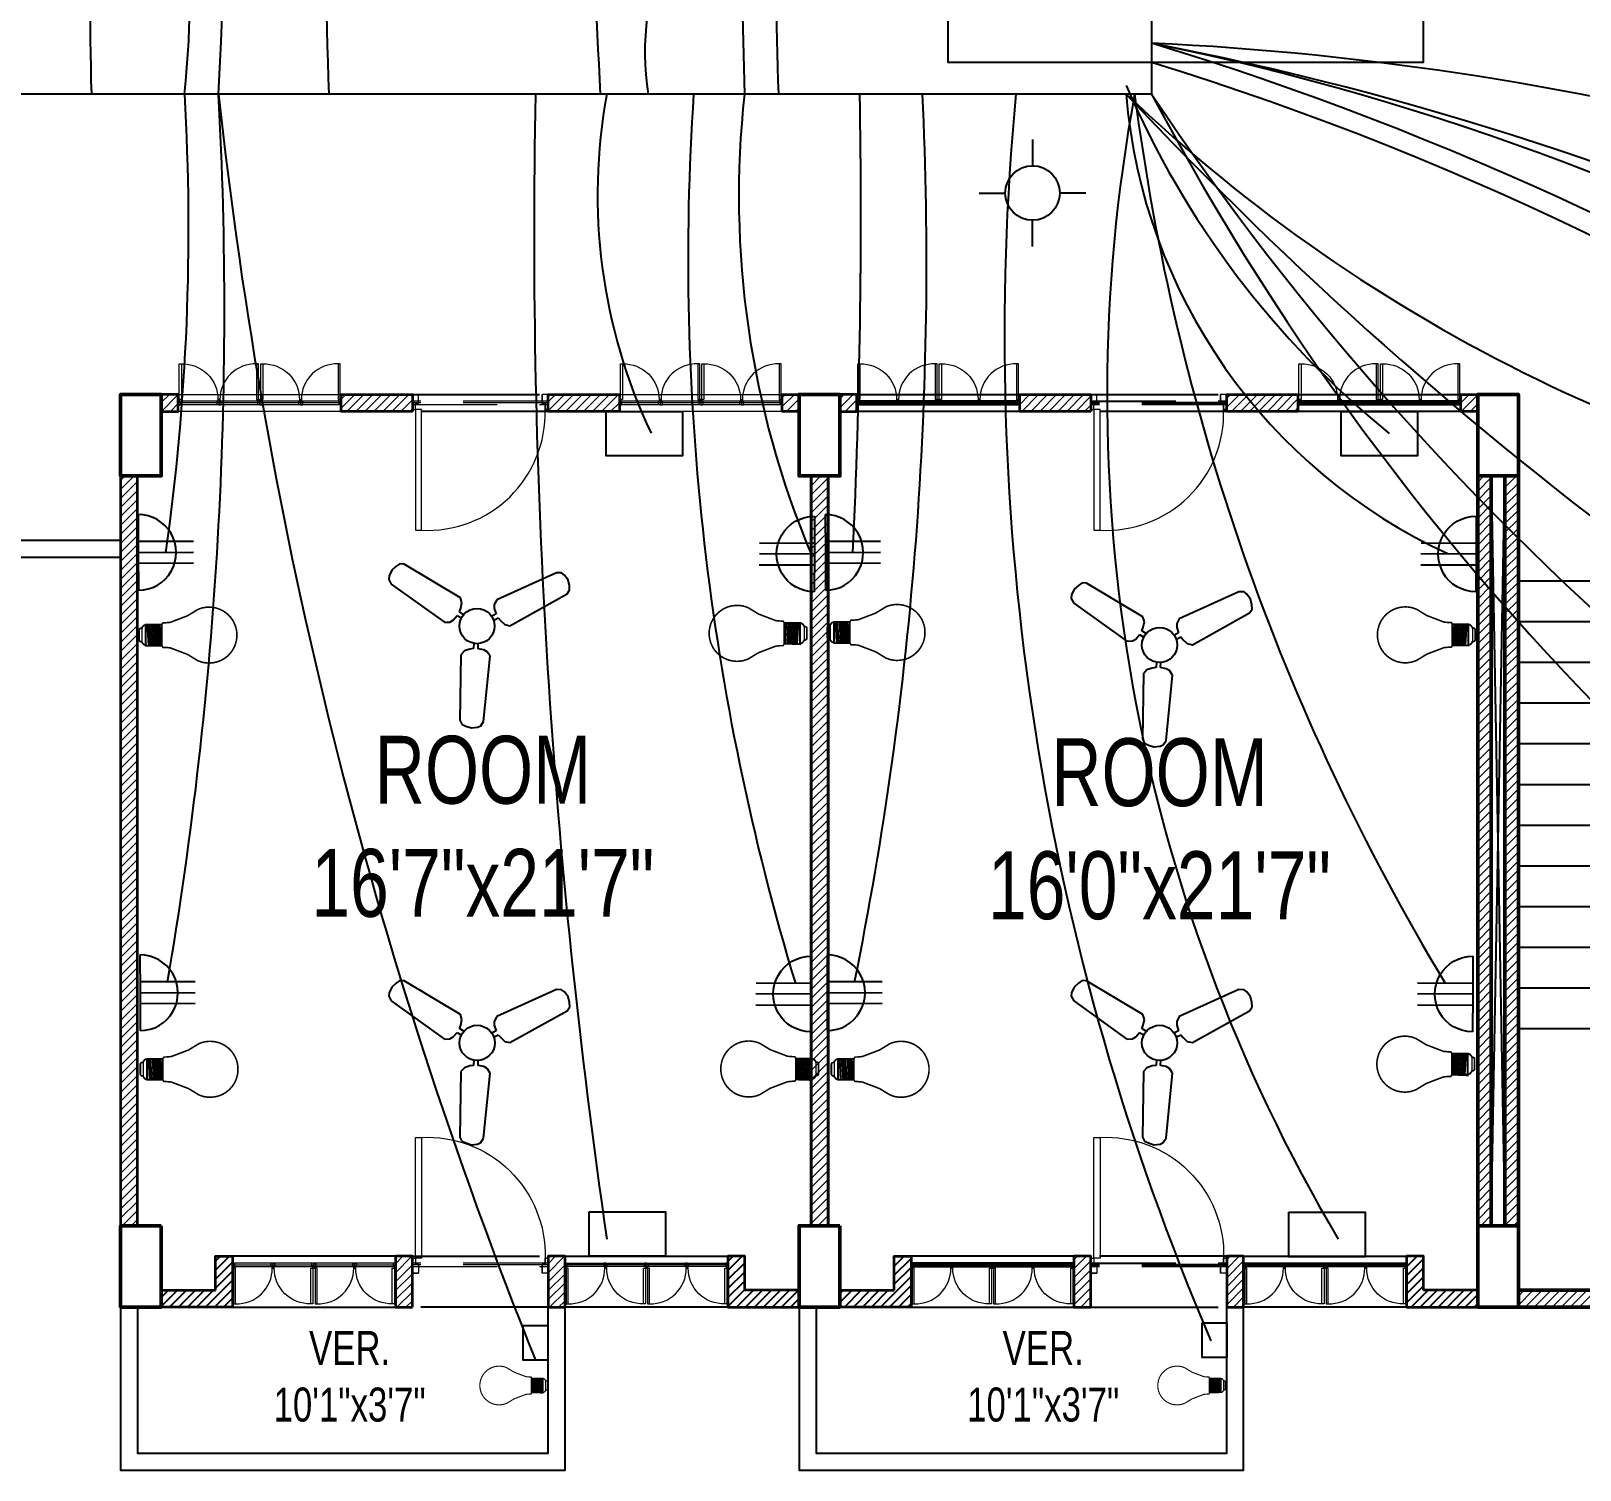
# Model space of a CAD drawing. Extents: x 0 to 3898, y 0 to 2053.
# Drawn here: x 2112.2 to 2568.8, y 272 to 696.1 of the extents above; entities that cross this region are included whole.
import ezdxf

# ---------------------------------------------------------------- set-up
doc = ezdxf.new("R2010")
doc.units = 0
doc.header["$LTSCALE"] = 10
doc.linetypes.add('DASHED2', pattern=[0.375, 0.25, -0.125])
for name, color, linetype, lineweight in [('A-TEXT', 7, 'Continuous', 5), ('ar-DOOR-WOOD', 44, 'Continuous', 0), ('Main Wall', 250, 'Continuous', 13), ('WALL_SEC_', 170, 'Continuous', 25)]:
    doc.layers.add(name, color=color, linetype=linetype, lineweight=lineweight)
for name, color, linetype in [('BOX', 7, 'Continuous'), ('e conduit sdb to swicth', 160, 'Continuous'), ('liveline', 1, 'Continuous')]:
    doc.layers.add(name, color=color, linetype=linetype)
doc.layers.add('hatch brick', color=32, linetype='Continuous', lineweight=0, transparency=0.4)
doc.styles.add('SIMPLE', font='romantic.ttf')
pattern_1 = [(45, (0, 0), (-1.325825, 1.325825), [])]
pattern_2 = [(45, (-53784.5333, -18367.9633), (-1.325825215, 1.325825215), [])]
pattern_3 = [(45, (-53853.5333, -18369.9633), (-1.325825215, 1.325825215), [])]
pattern_4 = [(45, (-53868.0333, -18369.9633), (-1.325825215, 1.325825215), [])]
pattern_5 = [(45, (-53852.322, -18369.9633), (-1.325825215, 1.325825215), [])]
pattern_6 = [(45, (-53858.5333, -18621.9633), (-1.325825215, 1.325825215), [])]
pattern_7 = [(45, (-53739.5333, -18367.9633), (-1.325825215, 1.325825215), [])]

# ---------------------------------------------------------------- blocks, each defined once
blk = doc.blocks.new('stair final')
for points in [[(82, 124), (82, -90), (-70, -90), (-70, 124)], [(-37.5, 124), (-37.5, -49), (49.5, -49), (49.5, 122.75)], [(17, 100), (49.5, 124), (82, 100)], [(24.2, 100), (49.5, 124)], [(49.5, 124), (75, 100)], [(82, -8), (82, -90)]]:
    blk.add_lwpolyline(points)
blk.add_lwpolyline([(-5, 126), (17, 126), (17, -10), (-5, -10)], close=True)
blk.add_circle((-37.5, 124), 2.49)
at = {"layer": 'BOX', "ltscale": 2000}
for p, q in [((-5, 124), (-70, 124)), ((-5, 112), (-70, 112)), ((-5, 100), (-70, 100)), ((-5, 88), (-70, 88)), ((-5, 76), (-70, 76)), ((-5, 64), (-70, 64)), ((-5, 52), (-70, 52)), ((-5, 40), (-70, 40)), ((-5, 28), (-70, 28)), ((-5, 16), (-70, 16)), ((-5, 4), (-70, 4)), ((-5, -8), (-70, -8)), ((0, -8), (-3, -8)), ((15, -8), (12, -8))]:
    blk.add_line(p, q, dxfattribs=at)
at = {"layer": 'BOX', "linetype": 'DASHED2', "ltscale": 20}
for p, q in [((82, 124), (17, 124)), ((82, 112), (17, 112)), ((82, 100), (17, 100)), ((82, 88), (17, 88)), ((82, 76), (17, 76)), ((82, 64), (17, 64)), ((82, 52), (17, 52)), ((82, 40), (17, 40)), ((82, 28), (17, 28)), ((82, 16), (17, 16)), ((82, 4), (17, 4)), ((82, -8), (17, -8))]:
    blk.add_line(p, q, dxfattribs=at)
at = {"layer": 'BOX', "ltscale": 2000}
for points in [[(17, 124), (17, -10), (-5, -10), (-5, 124)], [(-3, 124), (15, 124)]]:
    blk.add_lwpolyline(points, dxfattribs=at)
blk.add_lwpolyline([(15, 124), (15, -8), (-3, -8), (-3, 124)], close=True, dxfattribs=at)
blk = doc.blocks.new('toilet stair block final')
at = {"layer": 'hatch brick'}
h = blk.add_hatch(dxfattribs=at)
h.set_pattern_fill('ANSI31', color=256, scale=15)
h.set_pattern_definition(pattern_1)
h.paths.add_polyline_path([(-233, 175.18), (-233, -45.82), (-229, -45.82), (-229, 175.18)])
h = blk.add_hatch(dxfattribs=at)
h.set_pattern_fill('ANSI31', color=256, scale=15)
h.set_pattern_definition([(45, (7, 0), (-1.325825, 1.325825), [])])
h.paths.add_polyline_path([(-225, 175.18), (-225, -45.82), (-221, -45.82), (-221, 175.18)])
h = blk.add_hatch(dxfattribs=at)
h.set_pattern_fill('ANSI31', color=256, scale=15)
h.set_pattern_definition(pattern_1)
h.paths.add_polyline_path([(-193, -64.82), (-193, -54.82), (-198, -54.82), (-198, -64.82), (-221, -64.82), (-221, -69.82), (-193, -69.82)])
for points in [[(-229, 175.18), (-225, -45.82)], [(-229, -45.82), (-225, 175.18)]]:
    blk.add_lwpolyline(points)
at = {"color": 0, "lineweight": 50}
blk.add_lwpolyline([(-193, -64.82), (-193, -54.82), (-198, -54.82), (-198, -64.82), (-221, -64.82), (-221, -69.82), (-193, -69.82)], close=True, dxfattribs=at)
at = {"layer": 'Main Wall', "color": 1, "lineweight": 50}
for points in [[(-233, 175.18), (-221, 175.18), (-221, 199.18), (-233, 199.18), (-233, 175.18)], [(-233, -69.82), (-221, -69.82), (-221, -45.82), (-233, -45.82), (-233, -69.82)]]:
    blk.add_lwpolyline(points, dxfattribs=at)
at = {"layer": 'Main Wall', "color": 0, "lineweight": 50}
for points in [[(-233, 175.18), (-233, -45.82), (-229, -45.82), (-229, 175.18)], [(-225, 175.18), (-225, -45.82), (-221, -45.82), (-221, 175.18)]]:
    blk.add_lwpolyline(points, close=True, dxfattribs=at)
blk.add_blockref('stair final', (-151, 20.18))
blk = doc.blocks.new('DOOR_45')
at = {"layer": 'ar-DOOR-WOOD'}
for p, q in [((-11008.75, 15426.44), (-11008.75, 15424.44)), ((-10968.75, 15426.44), (-11008.75, 15426.44)), ((-11008.75, 15424.44), (-10968.75, 15424.44)), ((-10968.75, 15427.44), (-10963.75, 15427.44)), ((-10968.75, 15427.44), (-10968.75, 15426.44)), ((-10968.75, 15424.44), (-10968.75, 15426.44)), ((-10968.75, 15426.44), (-10966.75, 15426.44)), ((-10966.75, 15426.44), (-10966.75, 15425.44)), ((-10966.75, 15425.44), (-10963.75, 15425.44)), ((-10963.75, 15427.44), (-10963.75, 15425.44)), ((-10968.75, 15382.44), (-10968.75, 15383.44)), ((-10968.75, 15383.44), (-10966.75, 15383.44)), ((-10966.75, 15384.44), (-10963.75, 15384.44)), ((-10966.75, 15383.44), (-10966.75, 15384.44)), ((-10963.75, 15382.44), (-10963.75, 15384.44)), ((-10968.75, 15382.44), (-10963.75, 15382.44))]:
    blk.add_line(p, q, dxfattribs=at)
for points in [[(-10968.75, 15426.44), (-11008.75, 15426.44), (-11008.75, 15424.44), (-10968.75, 15424.44)], [(-10963.75, 15427.44), (-10968.75, 15427.44), (-10968.75, 15426.44), (-10966.75, 15426.44), (-10966.75, 15425.44), (-10963.75, 15425.44)], [(-10968.75, 15383.44), (-10968.75, 15382.44), (-10963.75, 15382.44), (-10963.75, 15384.44), (-10966.75, 15384.44), (-10966.75, 15383.44)]]:
    blk.add_lwpolyline(points, close=True, dxfattribs=at)
blk.add_arc((-10969.89, 15422.35), 38.92, 176.9083, 271.677, dxfattribs=at)
blk = doc.blocks.new('DOOR_40')
at = {"layer": 'ar-DOOR-WOOD'}
for p, q in [((-11029.1, 15421.4), (-11064.1, 15421.4)), ((-11064.1, 15421.4), (-11064.1, 15419.4)), ((-11064.1, 15419.4), (-11029.1, 15419.4)), ((-11029.1, 15422.4), (-11024.1, 15422.4)), ((-11029.1, 15422.4), (-11029.1, 15421.4)), ((-11029.1, 15419.4), (-11029.1, 15421.4)), ((-11029.1, 15421.4), (-11027.1, 15421.4)), ((-11027.1, 15421.4), (-11027.1, 15420.4)), ((-11027.1, 15420.4), (-11024.1, 15420.4)), ((-11024.1, 15422.4), (-11024.1, 15420.4)), ((-11029.1, 15383.4), (-11027.1, 15383.4)), ((-11029.1, 15382.4), (-11029.1, 15383.4)), ((-11029.1, 15382.4), (-11024.1, 15382.4)), ((-11027.1, 15383.4), (-11027.1, 15384.4)), ((-11027.1, 15384.4), (-11024.1, 15384.4)), ((-11024.1, 15382.4), (-11024.1, 15384.4))]:
    blk.add_line(p, q, dxfattribs=at)
blk.add_arc((-11029.4, 15418.2), 34.8, 178.03, 270.3561, dxfattribs=at)
blk = doc.blocks.new('LED')
for p, q in [((-11.6, -7.7), (11.7, -7.7)), ((-11.6, -11), (11.7, -9.6)), ((-11.6, -13.3), (11.7, -11.8)), ((-11.5, -15.5), (11.8, -14.1)), ((-11.3, -17.8), (11.9, -16.3)), ((-12.1, -25.6), (11.9, -25.6)), ((-11.2, -20), (12.1, -18.6)), ((-11.2, -22.2), (12.1, -20.8)), ((-11.2, -24.5), (12.1, -23.1))]:
    blk.add_line(p, q)
at = {"lineweight": 9}
blk.add_line((7.8, -3.1), (-7.8, -3.1), dxfattribs=at)
for points, const_width in [([(5.3, 0), (5.4, 0), (5.7, 0), (6.1, -0.1), (6.6, -0.3), (7, -0.6), (7.2, -0.9), (7.4, -1.2), (7.5, -1.5), (7.7, -2), (7.7, -2.5), (7.8, -3.1), (7.7, -2.5), (7.7, -2), (7.5, -1.5), (7.4, -1.2), (7.2, -0.9), (7, -0.6), (6.6, -0.3), (6.1, -0.1), (5.7, 0), (5.4, 0), (5.3, 0), (-5.3, 0), (-5.4, 0), (-5.5, 0), (-5.8, 0), (-6.1, -0.1), (-6.4, -0.2), (-6.7, -0.5), (-7, -0.7), (-7.3, -1.1), (-7.6, -1.7), (-7.7, -2.3), (-7.8, -3.1), (-7.8, -3.1), (-7.9, -3.2), (-8.1, -3.2), (-8.3, -3.3), (-8.9, -3.6), (-9.6, -4.1), (-10.3, -4.7), (-11, -5.4), (-11.2, -5.9), (-11.4, -6.4), (-11.6, -7), (-11.6, -7.7), (-12.2, -7.7), (-12.1, -26)], 2), ([(-5.3, 0), (-5.4, 0), (-5.5, 0), (-5.8, 0), (-6.1, -0.1), (-6.4, -0.2), (-6.7, -0.5), (-7, -0.7), (-7.3, -1.1), (-7.6, -1.7), (-7.7, -2.3), (-7.8, -3.1)], 1), ([(11.9, -26.1), (11.9, -7.7), (11.7, -7.7), (11.6, -7), (11.4, -6.4), (11.2, -5.9), (11, -5.4), (10.3, -4.7), (9.6, -4.1), (8.9, -3.6), (8.3, -3.3), (7.9, -3.2), (7.8, -3.1), (7.8, -3.1)], 2), ([(-0.1, -111.1), (-0.2, -111.1), (-1, -111.1), (-1.8, -111.1), (-2.6, -111.1), (-3.4, -111), (-4.2, -110.9), (-5, -110.8), (-5.8, -110.6), (-6.6, -110.5), (-7.4, -110.3), (-8.1, -110.1), (-8.9, -109.9), (-9.6, -109.7), (-10.4, -109.5), (-11.1, -109.2), (-11.8, -108.9), (-12.5, -108.7), (-13.2, -108.3), (-13.9, -108), (-14.6, -107.7), (-15.3, -107.3), (-16, -106.9), (-16.6, -106.6), (-17.3, -106.2), (-17.9, -105.7), (-18.5, -105.3), (-19.2, -104.8), (-19.8, -104.4), (-20.4, -103.9), (-20.9, -103.4), (-21.5, -102.9), (-22.1, -102.4), (-22.6, -101.9), (-23.1, -101.3), (-23.7, -100.8), (-24.2, -100.2), (-24.6, -99.6), (-25.1, -99), (-25.6, -98.4), (-26, -97.8), (-26.5, -97.2), (-26.9, -96.5), (-27.3, -95.9), (-27.7, -95.2), (-28.1, -94.6), (-28.4, -93.9), (-28.8, -93.2), (-29.1, -92.5), (-29.4, -91.8), (-29.7, -91.1), (-30, -90.4), (-30.2, -89.6), (-30.5, -88.9), (-30.7, -88.1), (-30.9, -87.4), (-31.1, -86.6), (-31.2, -85.9), (-31.4, -85.1), (-31.5, -84.3), (-31.6, -83.5), (-31.7, -82.7), (-31.8, -81.9), (-31.8, -81.1), (-31.9, -80.3), (-31.9, -79.5), (-31.9, -78.2), (-31.8, -77), (-31.7, -75.8), (-31.5, -74.6), (-31.3, -73.4), (-31.1, -72.2), (-30.8, -71.1), (-30.4, -69.9), (-30, -68.8), (-29.6, -67.7), (-29.2, -66.6), (-22.1, -55), (-14.6, -35.3), (-14.1, -29.7), (-14.1, -27.1), (-12.1, -25.6)], 1.8), ([(-0.1, -111.1), (0, -111.1), (0.8, -111.1), (1.6, -111.1), (2.5, -111.1), (3.3, -111), (4, -110.9), (4.8, -110.8), (5.6, -110.6), (6.4, -110.5), (7.2, -110.3), (7.9, -110.1), (8.7, -109.9), (9.4, -109.7), (10.2, -109.5), (10.9, -109.2), (11.6, -108.9), (12.3, -108.7), (13, -108.3), (13.7, -108), (14.4, -107.7), (15.1, -107.3), (15.8, -106.9), (16.4, -106.6), (17.1, -106.2), (17.7, -105.7), (18.3, -105.3), (19, -104.8), (19.6, -104.4), (20.2, -103.9), (20.7, -103.4), (21.3, -102.9), (21.9, -102.4), (22.4, -101.9), (22.9, -101.3), (23.5, -100.8), (24, -100.2), (24.5, -99.6), (24.9, -99), (25.4, -98.4), (25.8, -97.8), (26.3, -97.2), (26.7, -96.5), (27.1, -95.9), (27.5, -95.2), (27.9, -94.6), (28.2, -93.9), (28.6, -93.2), (28.9, -92.5), (29.2, -91.8), (29.5, -91.1), (29.8, -90.4), (30, -89.6), (30.3, -88.9), (30.5, -88.1), (30.7, -87.4), (30.9, -86.6), (31, -85.9), (31.2, -85.1), (31.3, -84.3), (31.4, -83.5), (31.5, -82.7), (31.6, -81.9), (31.6, -81.1), (31.7, -80.3), (31.7, -79.5), (31.7, -78.2), (31.6, -77), (31.5, -75.8), (31.3, -74.6), (31.1, -73.4), (30.9, -72.2), (30.6, -71.1), (30.2, -69.9), (29.9, -68.8), (29.4, -67.7), (29, -66.6), (21.9, -55), (14.4, -35.3), (13.9, -29.7), (13.9, -27.1), (11.9, -25.6)], 1.8)]:
    blk.add_lwpolyline(points, dxfattribs=dict(const_width=const_width))
at = {"color": 7, "lineweight": 20}
blk.add_open_spline([(-9.8, -25.6), (-9.8, -25.6), (9.4, -25.6), (9.4, -25.6)], degree=3, dxfattribs=at)
blk = doc.blocks.new('6')
at = {"color": 7}
for p, q in [((3268.2, -2243.2), (3260.1, -2275.1)), ((3260.1, -2275.1), (3351.4, -2686.9)), ((3285.1, -2227.8), (3268.2, -2243.2)), ((3322, -2211.4), (3285.1, -2227.8)), ((3358.8, -2210.9), (3322, -2211.4)), ((3387.4, -2214.9), (3358.8, -2210.9)), ((3407.5, -2235.6), (3387.4, -2214.9)), ((3532.6, -2638.3), (3407.5, -2235.6)), ((3351.4, -2686.9), (3378.5, -2709.3)), ((3467.6, -2701.4), (3489.2, -2689.8)), ((3489.2, -2689.8), (3518.4, -2668.9)), ((3518.4, -2668.9), (3532.6, -2638.3)), ((3378.5, -2709.3), (3403, -2714.4)), ((3403, -2714.4), (3440.1, -2709.5)), ((3440.1, -2709.5), (3449.6, -2742.4)), ((3476.7, -2735.2), (3467.6, -2701.4)), ((3594.1, -2888.3), (3627.9, -2897.4)), ((3634.6, -2869.5), (3601.3, -2861.3)), ((3649, -2834.9), (3634.6, -2869.5)), ((3665.6, -2816.2), (3649, -2834.9)), ((3698.5, -2804), (3665.6, -2816.2)), ((4100.8, -2930.8), (3698.5, -2804)), ((3290.9, -2913.4), (3004.7, -3223.2)), ((3324.5, -2910.5), (3290.9, -2913.4)), ((3357.2, -2925.3), (3324.5, -2910.5)), ((3378, -2938.2), (3357.2, -2925.3)), ((3402.8, -2913.4), (3378, -2938.2)), ((3398.8, -2958), (3422.6, -2933.2)), ((3421.6, -2987.7), (3398.8, -2958)), ((3429.5, -3011.4), (3421.6, -2987.7)), ((3627.9, -2897.4), (3627.1, -2921.8)), ((3627.1, -2921.8), (3630.6, -2957.5)), ((3630.6, -2957.5), (3650, -2985.2)), ((3650, -2985.2), (4061.4, -3078.2)), ((4124.4, -2953.8), (4100.8, -2930.8)), ((4129.3, -2976.1), (4124.4, -2953.8)), ((4125, -3016.3), (4129.3, -2976.1)), ((3112.6, -3331), (3423.5, -3046)), ((3423.5, -3046), (3429.5, -3011.4)), ((4061.4, -3078.2), (4089.3, -3071.2)), ((4089.3, -3071.2), (4107, -3048.4)), ((4107, -3048.4), (4125, -3016.3)), ((3004.7, -3223.2), (2996.8, -3250.9)), ((2996.8, -3250.9), (3007.7, -3277.6)), ((3007.7, -3277.6), (3026.5, -3309.3)), ((3026.5, -3309.3), (3059.1, -3333)), ((3059.1, -3333), (3080.9, -3339.9)), ((3080.9, -3339.9), (3112.6, -3331))]:
    blk.add_line(p, q, dxfattribs=at)
blk.add_circle((3491.2, -2845.6), 113.2, dxfattribs=at)
blk = doc.blocks.new('3 pin')
at = {"layer": 'WALL_SEC_', "color": 3, "lineweight": 25}
for p, q in [((10035.5, 6358.5), (10035.5, 6351.5)), ((10045.69, 6353.52), (10035.5, 6353.52)), ((10035.5, 6351.5), (10035.5, 6344.5)), ((10035.5, 6351.5), (10045.69, 6351.5)), ((10045.69, 6349.48), (10035.5, 6349.48))]:
    blk.add_line(p, q, dxfattribs=at)
blk.add_arc((10035.5, 6351.5), 7, 270, 90, dxfattribs=at)

msp = doc.modelspace()

# ---------------------------------------------------------------- hatches: boundary and pattern name
h = msp.add_hatch()
h.set_pattern_fill('ANSI31', color=256, scale=15)
h.set_pattern_definition(pattern_3)
h.paths.add_polyline_path([(2166.62, 324.96), (2166.62, 334.96), (2171.62, 334.96), (2171.62, 319.96), (2150.62, 319.96), (2150.62, 324.96), (2150.62, 324.96)])
h = msp.add_hatch()
h.set_pattern_fill('ANSI31', color=256, scale=15)
h.set_pattern_definition(pattern_3)
h.paths.add_polyline_path([(2322.62, 324.96), (2322.62, 334.96), (2317.62, 334.96), (2317.62, 319.96), (2338.62, 319.96), (2338.62, 324.96), (2338.62, 324.96)])
h = msp.add_hatch()
h.set_pattern_fill('ANSI31', color=256, scale=15)
h.set_pattern_definition(pattern_3)
h.paths.add_polyline_path([(2366.62, 324.96), (2366.62, 334.96), (2371.62, 334.96), (2371.62, 319.96), (2350.62, 319.96), (2350.62, 324.96), (2350.62, 324.96)])
h = msp.add_hatch()
h.set_pattern_fill('ANSI31', color=256, scale=15)
h.set_pattern_definition(pattern_3)
h.paths.add_polyline_path([(2522.62, 324.96), (2522.62, 334.96), (2517.62, 334.96), (2517.62, 319.96), (2538.62, 319.96), (2538.62, 324.96), (2538.62, 324.96)])
at = {"layer": 'hatch brick'}
h = msp.add_hatch(dxfattribs=at)
h.set_pattern_fill('ANSI31', color=256, scale=15)
h.set_pattern_definition(pattern_4)
h.paths.add_polyline_path([(2150.62, 583.96), (2155.62, 583.96), (2155.62, 588.96), (2150.62, 588.96)])
h = msp.add_hatch(dxfattribs=at)
h.set_pattern_fill('ANSI31', color=256, scale=15)
h.set_pattern_definition(pattern_6)
h.paths.add_polyline_path([(2224.62, 583.96), (2203.62, 583.96), (2203.62, 588.96), (2224.62, 588.96)])
h = msp.add_hatch(dxfattribs=at)
h.set_pattern_fill('ANSI31', color=256, scale=15)
h.set_pattern_definition(pattern_5)
h.paths.add_polyline_path([(2285.62, 583.96), (2264.62, 583.96), (2264.62, 588.96), (2285.62, 588.96)])
h = msp.add_hatch(dxfattribs=at)
h.set_pattern_fill('ANSI31', color=256, scale=15)
h.set_pattern_definition(pattern_3)
h.paths.add_polyline_path([(2338.62, 583.96), (2333.62, 583.96), (2333.62, 588.96), (2338.62, 588.96)])
h = msp.add_hatch(dxfattribs=at)
h.set_pattern_fill('ANSI31', color=256, scale=15)
h.set_pattern_definition(pattern_4)
h.paths.add_polyline_path([(2350.62, 583.96), (2355.62, 583.96), (2355.62, 588.96), (2350.62, 588.96)])
h = msp.add_hatch(dxfattribs=at)
h.set_pattern_fill('ANSI31', color=256, scale=15)
h.set_pattern_definition(pattern_6)
h.paths.add_polyline_path([(2424.62, 583.96), (2403.62, 583.96), (2403.62, 588.96), (2424.62, 588.96)])
h = msp.add_hatch(dxfattribs=at)
h.set_pattern_fill('ANSI31', color=256, scale=15)
h.set_pattern_definition(pattern_5)
h.paths.add_polyline_path([(2485.62, 583.96), (2464.62, 583.96), (2464.62, 588.96), (2485.62, 588.96)])
h = msp.add_hatch(dxfattribs=at)
h.set_pattern_fill('ANSI31', color=256, scale=15)
h.set_pattern_definition(pattern_3)
h.paths.add_polyline_path([(2538.62, 583.96), (2533.62, 583.96), (2533.62, 588.96), (2538.62, 588.96)])
h = msp.add_hatch(dxfattribs=at)
h.set_pattern_fill('ANSI31', color=256, scale=15)
h.set_pattern_definition([(45, (-53857.0333, -18369.9633), (-1.325825215, 1.325825215), [])])
h.paths.add_polyline_path([(2143.62, 564.96), (2138.62, 564.96), (2138.62, 343.96), (2143.62, 343.96)])
h = msp.add_hatch(dxfattribs=at)
h.set_pattern_fill('ANSI31', color=256, scale=15)
h.set_pattern_definition(pattern_3)
h.paths.add_polyline_path([(2347.12, 564.96), (2342.12, 564.96), (2342.12, 343.96), (2347.12, 343.96)])
h = msp.add_hatch(dxfattribs=at)
h.set_pattern_fill('ANSI31', color=256, scale=15)
h.set_pattern_definition(pattern_3)
h.paths.add_polyline_path([(2342.12, 564.96), (2347.12, 564.96), (2347.12, 343.96), (2342.12, 343.96)])
h = msp.add_hatch(dxfattribs=at)
h.set_pattern_fill('ANSI31', color=256, scale=15)
h.set_pattern_definition(pattern_2)
h.paths.add_polyline_path([(2224.62, 319.96), (2224.62, 334.96), (2224.62, 334.96), (2219.62, 334.96), (2219.62, 319.96)])
h = msp.add_hatch(dxfattribs=at)
h.set_pattern_fill('ANSI31', color=256, scale=15)
h.set_pattern_definition(pattern_7)
h.paths.add_polyline_path([(2269.62, 319.96), (2269.62, 334.96), (2269.62, 334.96), (2264.62, 334.96), (2264.62, 319.96)])
h = msp.add_hatch(dxfattribs=at)
h.set_pattern_fill('ANSI31', color=256, scale=15)
h.set_pattern_definition(pattern_2)
h.paths.add_polyline_path([(2424.62, 319.96), (2424.62, 334.96), (2424.62, 334.96), (2419.62, 334.96), (2419.62, 319.96)])
h = msp.add_hatch(dxfattribs=at)
h.set_pattern_fill('ANSI31', color=256, scale=15)
h.set_pattern_definition(pattern_7)
h.paths.add_polyline_path([(2469.62, 319.96), (2469.62, 334.96), (2469.62, 334.96), (2464.62, 334.96), (2464.62, 319.96)])

# ---------------------------------------------------------------- linework, layer by layer
at = {"color": 30, "true_color": 0xf8991e}
for p, q in [((2407.4, 664.06), (2407.4, 656.37)), ((2391.68, 648.33), (2399.37, 648.33)), ((2423.12, 648.33), (2415.43, 648.33)), ((2407.4, 632.61), (2407.4, 640.3))]:
    msp.add_line(p, q, dxfattribs=at)
at = {"linetype": 'DASHED2', "ltscale": 15}
for points in [[(2224.62, 588.96), (2264.62, 588.96), (2264.62, 583.96), (2224.62, 583.96)], [(2424.62, 588.96), (2464.62, 588.96), (2464.62, 583.96), (2424.62, 583.96)], [(2424.62, 588.96), (2464.62, 588.96), (2464.62, 583.96), (2424.62, 583.96)], [(2224.62, 334.96), (2264.62, 334.96), (2264.62, 319.96), (2224.62, 319.96)], [(2424.62, 319.96), (2464.62, 319.96), (2464.62, 334.96), (2424.62, 334.96)]]:
    msp.add_lwpolyline(points, close=True, dxfattribs=at)
at = {"color": 1, "lineweight": 50}
for points in [[(2350.62, 588.96), (2338.62, 588.96), (2338.62, 564.96), (2350.62, 564.96), (2350.62, 588.96)], [(2550.62, 588.96), (2538.62, 588.96), (2538.62, 564.96), (2550.62, 564.96), (2550.62, 588.96)], [(2350.62, 343.96), (2338.62, 343.96), (2338.62, 319.96), (2350.62, 319.96), (2350.62, 343.96)], [(2550.62, 343.96), (2538.62, 343.96), (2538.62, 319.96), (2550.62, 319.96), (2550.62, 343.96)]]:
    msp.add_lwpolyline(points, dxfattribs=at)
at = {"lineweight": 35}
for points in [[(2350.62, 583.96), (2355.62, 583.96), (2355.62, 588.96), (2350.62, 588.96)], [(2485.62, 583.96), (2464.62, 583.96), (2464.62, 588.96), (2485.62, 588.96)], [(2538.62, 583.96), (2533.62, 583.96), (2533.62, 588.96), (2538.62, 588.96)], [(2347.12, 564.96), (2342.12, 564.96), (2342.12, 343.96), (2347.12, 343.96)], [(2424.62, 319.96), (2424.62, 334.96), (2424.62, 334.96), (2424.62, 334.96), (2419.62, 334.96), (2419.62, 319.96)], [(2469.62, 319.96), (2469.62, 334.96), (2469.62, 334.96), (2469.62, 334.96), (2464.62, 334.96), (2464.62, 319.96)]]:
    msp.add_lwpolyline(points, close=True, dxfattribs=at)
for points in [[(2355.62, 588.96), (2403.62, 588.96), (2403.62, 583.96), (2355.62, 583.96)], [(2485.62, 588.96), (2533.62, 588.96), (2533.62, 583.96), (2485.62, 583.96)], [(1950.62, 540.96), (2138.62, 540.96), (2138.62, 545.96), (1950.62, 545.96)], [(2171.62, 319.96), (2219.62, 319.96), (2219.62, 334.96), (2171.62, 334.96)], [(2317.62, 319.96), (2269.62, 319.96), (2269.62, 334.96), (2317.62, 334.96)], [(2371.62, 319.96), (2419.62, 319.96), (2419.62, 334.96), (2371.62, 334.96)], [(2517.62, 319.96), (2469.62, 319.96), (2469.62, 334.96), (2517.62, 334.96)]]:
    msp.add_lwpolyline(points, close=True)
for points in [[(2424.62, 583.96), (2424.62, 583.96), (2403.62, 583.96), (2403.62, 588.96), (2424.62, 588.96), (2424.62, 583.96)], [(2366.62, 324.96), (2366.62, 334.96), (2371.62, 334.96), (2371.62, 319.96), (2350.62, 319.96), (2350.62, 324.96), (2350.62, 324.96), (2350.62, 324.96), (2366.62, 324.96)], [(2522.62, 324.96), (2522.62, 334.96), (2517.62, 334.96), (2517.62, 319.96), (2538.62, 319.96), (2538.62, 324.96), (2538.62, 324.96), (2538.62, 324.96), (2522.62, 324.96)]]:
    msp.add_lwpolyline(points, dxfattribs=at)
at = {"color": 150}
for points in [[(2355.62, 585.96), (2403.02, 585.96), (2403.02, 586.96), (2355.62, 586.96)], [(2355.62, 585.96), (2403.02, 585.96), (2403.02, 586.46), (2355.62, 586.46)], [(2486.22, 585.96), (2533.02, 585.96), (2533.02, 586.96), (2486.22, 586.96)], [(2486.22, 585.96), (2533.02, 585.96), (2533.02, 586.46), (2486.22, 586.46)], [(2419.62, 332.96), (2372.22, 332.96), (2372.22, 331.96), (2419.62, 331.96)], [(2419.62, 332.96), (2372.22, 332.96), (2372.22, 332.46), (2419.62, 332.46)], [(2469.62, 332.96), (2517.02, 332.96), (2517.02, 331.96), (2469.62, 331.96)], [(2469.62, 332.96), (2517.02, 332.96), (2517.02, 332.46), (2469.62, 332.46)]]:
    msp.add_lwpolyline(points, close=True, dxfattribs=at)
at = {"color": 150, "linetype": 'DASHED2', "ltscale": 10}
for points in [[(2424.62, 586.96), (2464.62, 586.96), (2464.62, 585.96), (2424.62, 585.96)], [(2424.62, 586.96), (2464.62, 586.96), (2464.62, 586.46), (2424.62, 586.46)], [(2424.62, 332.96), (2464.62, 332.96), (2464.62, 331.96), (2424.62, 331.96)], [(2424.62, 332.96), (2464.62, 332.96), (2464.62, 332.46), (2424.62, 332.46)]]:
    msp.add_lwpolyline(points, close=True, dxfattribs=at)
at = {"color": 116, "true_color": 0x136734}
for points in [[(2281.73, 583.96), (2304.24, 583.96), (2304.24, 570.87), (2281.73, 570.87)], [(2498.37, 583.96), (2520.87, 583.96), (2520.87, 570.87), (2498.37, 570.87)], [(2276.75, 348.06), (2299.26, 348.06), (2299.26, 334.97), (2276.75, 334.97)], [(2482.97, 347.91), (2505.48, 347.91), (2505.48, 334.83), (2482.97, 334.83)], [(2457.41, 315.33), (2464.64, 315.33), (2464.64, 305.13), (2457.41, 305.13)], [(2257.3, 314.53), (2264.53, 314.53), (2264.53, 304.33), (2257.3, 304.33)]]:
    msp.add_lwpolyline(points, close=True, dxfattribs=at)
for points in [[(2138.62, 319.96), (2138.62, 271.96), (2269.62, 271.96), (2269.62, 319.96)], [(2143.62, 319.96), (2143.62, 276.96), (2264.62, 276.96), (2264.62, 319.96)], [(2338.62, 319.96), (2338.62, 271.96), (2469.62, 271.96), (2469.62, 319.96)], [(2343.62, 319.96), (2343.62, 276.96), (2464.62, 276.96), (2464.62, 319.96)]]:
    msp.add_lwpolyline(points)
at = {"color": 30, "true_color": 0xf8991e}
msp.add_circle((2407.4, 648.33), 8.03, dxfattribs=at)
at = {"layer": 'e conduit sdb to swicth', "color": 6}
msp.add_lwpolyline([(2382.5, 751.77), (2522.5, 751.77), (2522.5, 686.77), (2382.5, 686.77)], close=True, dxfattribs=at)
at = {"layer": 'liveline'}
for p, q in [((2442.5, 707.5), (2442.5, 677.5)), ((2442.5, 677.5), (1892.5, 677.5))]:
    msp.add_line(p, q, dxfattribs=at)
for centre, radius, start, end in [((3946.88, 742.5), 1748.08, 172.19147, 182.13095), ((3564.93, 751.25), 1287.04, 170.77851, 183.28496), ((4184.21, 358.57), 2123.3, 164.56422, 171.36125), ((1014.64, 740), 1154.55, 356.89686, 9.15688), ((3633.99, 721.25), 1312.22, 171.12342, 181.91063), ((3192.14, 707.5), 1062.56, 174.76466, 181.61789), ((3120.13, 710), 788.3, 173.11823, 182.36285), ((1816.92, 711.25), 342.25, 354.3408, 15.2486), ((2373.25, 690.11), 80.09, 156.1435, 189.0576), ((2400.58, -197.1), 890.59, 62.44989, 87.3021), ((2263.56, -229.91), 939.6, 50.45824, 79.02122), ((2283.26, -86.02), 794.64, 41.88789, 78.44034), ((2158.27, -237.44), 972.41, 40.97589, 73.00463), ((2174.79, -182.82), 909.86, 36.14913, 72.8887), ((1476.75, 637.72), 681.92, 351.96601, 3.34417), ((991.7, 613.75), 1177.53, 350.32471, 3.10344), ((3566.12, 829.34), 1406.84, 186.19612, 201.91216), ((4316.12, 635.99), 2055.63, 178.84305, 188.27894), ((2443.24, 647.75), 164.05, 169.5507, 205.3548), ((3041.24, 628.75), 735.36, 176.19885, 196.86246), ((2593.41, 647.5), 272.57, 173.6809, 202.7876), ((211.43, 642.5), 2145.38, 357.32614, 0.93477), ((1308.76, 627.5), 1067.41, 348.56336, 2.68485), ((3150.27, 606.25), 751.16, 174.55711, 203.22798), ((2917.5, 588.75), 488.14, 169.5246, 210.6366), ((2682.62, 786.67), 269.62, 203.3065, 230.8792), ((2598.18, 690.81), 163.73, 184.6623, 245.3891), ((2766.11, 1025.24), 480.16, 226.4026, 261.7844), ((3276.98, 1466.39), 1153.81, 223.1356, 244.21074), ((3104.94, 763.61), 672.97, 187.3514, 211.15253), ((3148.21, 1149.82), 849.18, 213.79364, 245.23571), ((3138.37, 1045.85), 787.34, 207.89377, 244.14019)]:
    msp.add_arc(centre, radius, start, end, dxfattribs=at)
at = {"layer": 'Main Wall', "color": 1, "lineweight": 50}
for points in [[(2150.62, 588.96), (2138.62, 588.96), (2138.62, 564.96), (2150.62, 564.96), (2150.62, 588.96)], [(2350.62, 588.96), (2338.62, 588.96), (2338.62, 564.96), (2350.62, 564.96), (2350.62, 588.96)], [(2150.62, 343.96), (2138.62, 343.96), (2138.62, 319.96), (2150.62, 319.96), (2150.62, 343.96)], [(2350.62, 343.96), (2338.62, 343.96), (2338.62, 319.96), (2350.62, 319.96), (2350.62, 343.96)]]:
    msp.add_lwpolyline(points, dxfattribs=at)
at = {"layer": 'Main Wall', "lineweight": 35}
for points in [[(2150.62, 583.96), (2155.62, 583.96), (2155.62, 588.96), (2150.62, 588.96)], [(2285.62, 583.96), (2264.62, 583.96), (2264.62, 588.96), (2285.62, 588.96)], [(2338.62, 583.96), (2333.62, 583.96), (2333.62, 588.96), (2338.62, 588.96)], [(2143.62, 564.96), (2138.62, 564.96), (2138.62, 343.96), (2143.62, 343.96)], [(2342.12, 564.96), (2347.12, 564.96), (2347.12, 343.96), (2342.12, 343.96)], [(2224.62, 319.96), (2224.62, 334.96), (2224.62, 334.96), (2224.62, 334.96), (2219.62, 334.96), (2219.62, 319.96)], [(2269.62, 319.96), (2269.62, 334.96), (2269.62, 334.96), (2269.62, 334.96), (2264.62, 334.96), (2264.62, 319.96)]]:
    msp.add_lwpolyline(points, close=True, dxfattribs=at)
at = {"layer": 'Main Wall'}
for points in [[(2155.62, 588.96), (2203.62, 588.96), (2203.62, 583.96), (2155.62, 583.96)], [(2285.62, 588.96), (2333.62, 588.96), (2333.62, 583.96), (2285.62, 583.96)]]:
    msp.add_lwpolyline(points, close=True, dxfattribs=at)
at = {"layer": 'Main Wall', "lineweight": 35}
for points in [[(2224.62, 583.96), (2224.62, 583.96), (2203.62, 583.96), (2203.62, 588.96), (2224.62, 588.96), (2224.62, 583.96)], [(2166.62, 324.96), (2166.62, 334.96), (2171.62, 334.96), (2171.62, 319.96), (2150.62, 319.96), (2150.62, 324.96), (2150.62, 324.96), (2150.62, 324.96), (2166.62, 324.96)], [(2322.62, 324.96), (2322.62, 334.96), (2317.62, 334.96), (2317.62, 319.96), (2338.62, 319.96), (2338.62, 324.96), (2338.62, 324.96), (2338.62, 324.96), (2322.62, 324.96)]]:
    msp.add_lwpolyline(points, dxfattribs=at)
at = {"layer": 'Main Wall', "color": 150}
for points in [[(2155.62, 585.96), (2203.02, 585.96), (2203.02, 586.96), (2155.62, 586.96)], [(2155.62, 585.96), (2203.02, 585.96), (2203.02, 586.46), (2155.62, 586.46)], [(2286.22, 585.96), (2333.02, 585.96), (2333.02, 586.96), (2286.22, 586.96)], [(2286.22, 585.96), (2333.02, 585.96), (2333.02, 586.46), (2286.22, 586.46)], [(2219.62, 332.96), (2172.22, 332.96), (2172.22, 331.96), (2219.62, 331.96)], [(2219.62, 332.96), (2172.22, 332.96), (2172.22, 332.46), (2219.62, 332.46)], [(2269.62, 332.96), (2317.02, 332.96), (2317.02, 331.96), (2269.62, 331.96)], [(2269.62, 332.96), (2317.02, 332.96), (2317.02, 332.46), (2269.62, 332.46)]]:
    msp.add_lwpolyline(points, close=True, dxfattribs=at)
at = {"layer": 'Main Wall', "color": 150, "linetype": 'DASHED2', "ltscale": 10}
for points in [[(2224.62, 585.96), (2264.62, 585.96), (2264.62, 586.96), (2224.62, 586.96)], [(2224.62, 585.96), (2264.62, 585.96), (2264.62, 586.46), (2224.62, 586.46)], [(2224.62, 331.96), (2264.62, 331.96), (2264.62, 332.96), (2224.62, 332.96)], [(2224.62, 331.96), (2264.62, 331.96), (2264.62, 332.46), (2224.62, 332.46)]]:
    msp.add_lwpolyline(points, close=True, dxfattribs=at)

# ---------------------------------------------------------------- block references
at = {"extrusion": (0, 0, -1), "xscale": -1, "zscale": -1}
msp.add_blockref('toilet stair block final', (-2771.62, 389.77), dxfattribs=at)
at = {"color": 40, "true_color": 0xf8d731, "xscale": 0.04578869434389712, "yscale": 0.04578869434389712, "zscale": 0.04578869434389712, "rotation": 41.8550425353075}
for p in [(2037.68, 511.07), (2238.83, 505.48), (2037.7, 388.23), (2238.83, 388.23)]:
    msp.add_blockref('6', p, dxfattribs=at)
at = {"color": 1}
for p, xscale, yscale, zscale, rotation in [((2144.11, 518.06), 0.2590482185936613, 0.2590482185936613, 0.2590482185936613, 90), ((2340.89, 518.57), -0.2590482185936613, 0.2590482185936613, 0.2590482185936613, 270), ((2346.91, 518.84), 0.2590482185936613, 0.2590482185936613, 0.2590482185936613, 90), ((2537.85, 518.13), -0.2590482185936613, 0.2590482185936613, 0.2590482185936613, 270), ((2144.43, 390.09), 0.2590482185936613, 0.2590482185936613, 0.2590482185936613, 90), ((2344.32, 390.18), -0.2590482185936613, 0.2590482185936613, 0.2590482185936613, 269.9999999998945), ((2348.1, 390.09), 0.2590482185936613, 0.2590482185936613, 0.2590482185936613, 90), ((2537.69, 391.61), -0.2590482185936613, 0.2590482185936613, 0.2590482185936613, 269.9999999998945), ((2264.45, 296.88), -0.1793349189005943, 0.1793349189005943, 0.1793349189005943, 269.9999999998945), ((2464.25, 296.88), -0.1793349189005943, 0.1793349189005943, 0.1793349189005943, 269.9999999998945)]:
    msp.add_blockref('LED', p, dxfattribs=dict(at, xscale=xscale, yscale=yscale, zscale=zscale, rotation=rotation))
at = {"layer": 'Main Wall', "extrusion": (0, 0, -1)}
for name, p, xscale, yscale, zscale, rotation in [('DOOR_40', (-6782.35, -2721.29), 0.2999999999999546, 0.2999999999999546, -0.2999999999999546, 270), ('DOOR_40', (-6806.35, -2721.29), 0.2999999999999546, 0.2999999999999546, -0.2999999999999546, 270), ('DOOR_40', (-6912.35, -2721.29), 0.2999999999999546, 0.2999999999999546, -0.2999999999999546, 270), ('DOOR_40', (-6936.35, -2721.29), 0.2999999999999546, 0.2999999999999546, -0.2999999999999546, 270), ('DOOR_40', (-6982.35, -2721.29), 0.2999999999999546, 0.2999999999999546, -0.2999999999999545, 270), ('DOOR_40', (-7006.35, -2721.29), 0.2999999999999546, 0.2999999999999546, -0.2999999999999545, 270), ('DOOR_40', (-7112.35, -2721.29), 0.2999999999999546, 0.2999999999999546, -0.2999999999999545, 270), ('DOOR_40', (-7136.35, -2721.29), 0.2999999999999546, 0.2999999999999546, -0.2999999999999545, 270), ('DOOR_45', (-15937.9, -9415.6), 0.8888888888889142, 0.8888888888889142, -0.8888888888889142, 270), ('DOOR_45', (-16137.9, -9415.6), 0.8888888888889142, 0.8888888888889142, -0.8888888888889142, 270), ('DOOR_40', (2431.11, 3640.2), 0.2999999999999545, 0.2999999999999545, -0.2999999999999545, 90), ('DOOR_40', (2407.11, 3640.2), 0.2999999999999545, 0.2999999999999545, -0.2999999999999545, 90), ('DOOR_40', (2333.11, 3640.2), 0.2999999999999545, 0.2999999999999545, -0.2999999999999545, 90), ('DOOR_40', (2309.11, 3640.2), 0.2999999999999545, 0.2999999999999545, -0.2999999999999545, 90), ('DOOR_40', (2231.11, 3640.2), 0.2999999999999545, 0.2999999999999545, -0.2999999999999545, 90), ('DOOR_40', (2207.11, 3640.2), 0.2999999999999545, 0.2999999999999545, -0.2999999999999545, 90), ('DOOR_40', (2133.11, 3640.2), 0.2999999999999545, 0.2999999999999545, -0.2999999999999545, 90), ('DOOR_40', (2109.11, 3640.2), 0.2999999999999545, 0.2999999999999545, -0.2999999999999545, 90)]:
    msp.add_blockref(name, p, dxfattribs=dict(at, xscale=xscale, yscale=yscale, zscale=zscale, rotation=rotation))
at = {"layer": 'Main Wall'}
for name, p, xscale, yscale, zscale, rotation in [('DOOR_40', (-2447.11, -2721.29), 0.2999999999999545, 0.2999999999999545, 0.2999999999999545, 270), ('DOOR_40', (-2423.11, -2721.29), 0.2999999999999545, 0.2999999999999545, 0.2999999999999545, 270), ('DOOR_40', (-2317.11, -2721.29), 0.2999999999999545, 0.2999999999999545, 0.2999999999999545, 270), ('DOOR_40', (-2293.11, -2721.29), 0.2999999999999545, 0.2999999999999545, 0.2999999999999545, 270), ('DOOR_40', (-2247.11, -2721.29), 0.2999999999999545, 0.2999999999999545, 0.2999999999999545, 270), ('DOOR_40', (-2223.11, -2721.29), 0.2999999999999545, 0.2999999999999545, 0.2999999999999545, 270), ('DOOR_40', (-2117.11, -2721.29), 0.2999999999999545, 0.2999999999999545, 0.2999999999999545, 270), ('DOOR_40', (-2093.11, -2721.29), 0.2999999999999545, 0.2999999999999545, 0.2999999999999545, 270), ('DOOR_45', (15937.9, 10334.51), 0.8888888888889142, 0.8888888888889142, 0.8888888888889142, 90), ('DOOR_45', (16137.9, 10334.51), 0.8888888888889142, 0.8888888888889142, 0.8888888888889142, 90), ('DOOR_40', (6798.35, 3640.2), 0.2999999999999545, 0.2999999999999545, 0.2999999999999545, 90), ('DOOR_40', (6822.35, 3640.2), 0.2999999999999545, 0.2999999999999545, 0.2999999999999545, 90), ('DOOR_40', (6896.35, 3640.2), 0.2999999999999545, 0.2999999999999545, 0.2999999999999545, 90), ('DOOR_40', (6920.35, 3640.2), 0.2999999999999545, 0.2999999999999545, 0.2999999999999545, 90), ('DOOR_40', (6998.35, 3640.2), 0.2999999999999545, 0.2999999999999545, 0.2999999999999545, 90), ('DOOR_40', (7022.35, 3640.2), 0.2999999999999545, 0.2999999999999545, 0.2999999999999545, 90), ('DOOR_40', (7096.35, 3640.2), 0.2999999999999545, 0.2999999999999545, 0.2999999999999545, 90), ('DOOR_40', (7120.35, 3640.2), 0.2999999999999545, 0.2999999999999545, 0.2999999999999545, 90)]:
    msp.add_blockref(name, p, dxfattribs=dict(at, xscale=xscale, yscale=yscale, zscale=zscale, rotation=rotation))
at = {"layer": 'WALL_SEC_', "color": 3, "lineweight": 18, "yscale": 1.593189739815701, "zscale": 1.593189739815701}
for p, xscale, rotation in [((-13809.52, -9631.98), 1.593189739815701, 0.1981071203228082), ((18296.49, -9632.44), -1.593189739815701, 359.8018928796772), ((-13607.02, -9631.98), 1.593189739815701, 0.1981071203228082), ((18491.49, -9632.44), -1.593189739815701, 359.8018928796772), ((-13809, -9761.76), 1.593189739815701, 0.1981071203228082), ((18295.5, -9762.14), -1.593189739815701, 359.8018928796772), ((-13606.5, -9761.76), 1.593189739815701, 0.1981071203228082), ((18490.5, -9762.14), -1.593189739815701, 359.8018928796772)]:
    msp.add_blockref('3 pin', p, dxfattribs=dict(at, xscale=xscale, rotation=rotation))

# ---------------------------------------------------------------- texts
at = {"layer": 'A-TEXT', "attachment_point": 9, "style": 'SIMPLE'}
for s, insert, char_height, width in [('\\pxqc;{\\fSwis721 LtCn BT|b0|i0|c0|p34;ROOM\\P16\'7"x21\'7"}', (2318.86, 434.72), 20, 146.9187), ('\\pxqc;{\\fSwis721 LtCn BT|b0|i0|c0|p34;ROOM\\P16\'0"x21\'7"}', (2518.29, 434.01), 20, 146.9187), ('\\pxqc;{\\fSwis721 LtCn BT|b0|i0|c0|p34;VER.\\P10\'1"x3\'7"}', (2242.86, 286.11), 10, 73.4593), ('\\pxqc;{\\fSwis721 LtCn BT|b0|i0|c0|p34;VER.\\P10\'1"x3\'7"}', (2447.28, 286.11), 10, 73.4593)]:
    msp.add_mtext(s, dxfattribs=dict(at, insert=insert, char_height=char_height, width=width))

doc.saveas('drawing.dxf')
